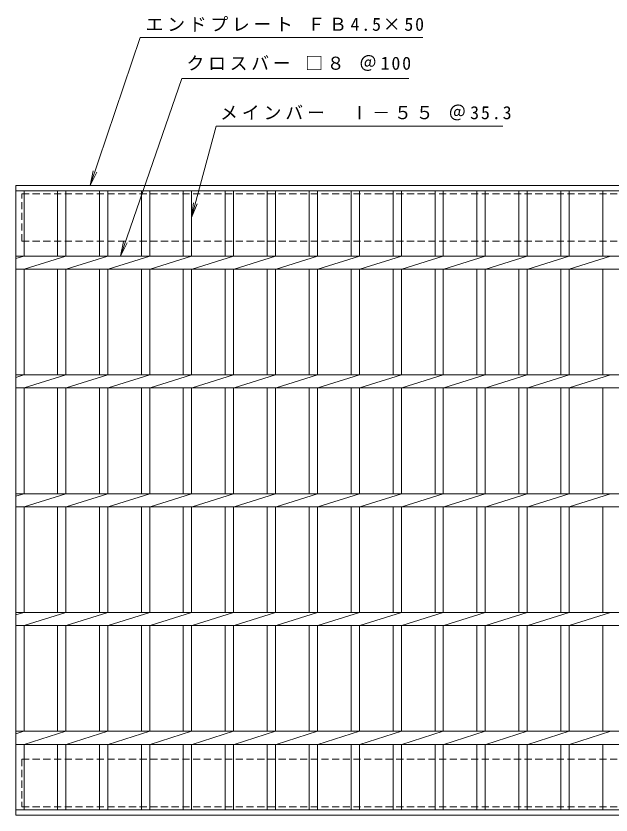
# Model space of a CAD drawing. Units: millimetres, scale not verified. Extents: x -802 to 914, y -688 to 604.
# Drawn here: x -800 to -300, y -69 to 604 of the extents above; entities that cross this region are included whole.
import ezdxf

# ---------------------------------------------------------------- set-up
doc = ezdxf.new("R2010")
doc.units = ezdxf.units.MM
doc.header["$LTSCALE"] = 5
doc.linetypes.add('DASHED1', pattern=[1.8, 1.2, -0.6])
for name, color, linetype, lineweight in [('B-1', 2, 'Continuous', 9), ('B-2', 3, 'Continuous', 9), ('B-5', 7, 'Continuous', 9)]:
    doc.layers.add(name, color=color, linetype=linetype, lineweight=lineweight)
doc.styles.add('ＭＳ ゴシック', font='')
doc.styles.get('ＭＳ ゴシック').set_extended_font_data('MS Gothic')

msp = doc.modelspace()

# ---------------------------------------------------------------- linework, layer by layer
at = {"layer": 'B-1', "linetype": 'DASHED1'}
for p, q in [((-795.22, 414.224), (-795.22, 454.225)), ((-795.22, 414.224), (189.78, 414.224)), ((-795.22, -21.775), (-795.22, -61.775)), ((-795.22, -21.775), (189.78, -21.775))]:
    msp.add_line(p, q, dxfattribs=at)
for points in [[(-795.22, 454.225), (189.78, 454.225), (189.78, 414.224)], [(-795.22, -61.775), (189.78, -61.775), (189.78, -21.775)]]:
    msp.add_lwpolyline(points, dxfattribs=at)
at = {"layer": 'B-2'}
for p, q in [((-800.22, -68.775), (-800.22, 461.224)), ((-800.22, 461.224), (194.78, 461.224)), ((-800.22, 456.725), (194.78, 456.725)), ((-793.22, 401.725), (-793.22, 456.725)), ((-765.32, 456.725), (-765.32, 401.725)), ((-758.32, 456.725), (-758.32, 401.725)), ((-730.02, 456.725), (-730.02, 401.725)), ((-723.02, 456.725), (-723.02, 401.725)), ((-694.72, 456.725), (-694.72, 401.725)), ((-687.72, 456.725), (-687.72, 401.725)), ((-659.42, 456.725), (-659.42, 401.725)), ((-652.42, 456.725), (-652.42, 401.725)), ((-624.12, 456.725), (-624.12, 401.725)), ((-617.12, 456.725), (-617.12, 401.725)), ((-588.82, 456.725), (-588.82, 401.725)), ((-581.82, 456.725), (-581.82, 401.725)), ((-553.52, 456.725), (-553.52, 401.725)), ((-546.52, 456.725), (-546.52, 401.725)), ((-518.22, 456.725), (-518.22, 401.725)), ((-511.22, 456.725), (-511.22, 401.725)), ((-482.92, 456.725), (-482.92, 401.725)), ((-475.92, 456.725), (-475.92, 401.725)), ((-447.62, 456.725), (-447.62, 401.725)), ((-440.62, 456.725), (-440.62, 401.725)), ((-412.32, 456.725), (-412.32, 401.725)), ((-405.32, 456.725), (-405.32, 401.725)), ((-377.02, 456.725), (-377.02, 401.725)), ((-370.02, 456.725), (-370.02, 401.725)), ((-341.72, 456.725), (-341.72, 401.725)), ((-334.72, 456.725), (-334.72, 401.725)), ((-306.42, 456.725), (-306.42, 401.725)), ((-800.22, 399.644), (-793.62, 401.725)), ((-800.22, 401.725), (194.78, 401.725)), ((-793.22, 390.725), (-758.32, 401.725)), ((-757.92, 390.725), (-723.02, 401.725)), ((-722.62, 390.725), (-687.72, 401.725)), ((-687.32, 390.725), (-652.42, 401.725)), ((-652.02, 390.725), (-617.12, 401.725)), ((-616.72, 390.725), (-581.82, 401.725)), ((-581.42, 390.725), (-546.52, 401.725)), ((-546.12, 390.725), (-511.22, 401.725)), ((-510.82, 390.725), (-475.92, 401.725)), ((-475.52, 390.725), (-440.62, 401.725)), ((-440.22, 390.725), (-405.32, 401.725)), ((-404.92, 390.725), (-370.02, 401.725)), ((-369.62, 390.725), (-334.72, 401.725)), ((-334.72, 390.725), (-299.82, 401.725)), ((-800.22, 390.725), (194.78, 390.725)), ((-793.22, 301.725), (-793.22, 390.725)), ((-765.32, 390.725), (-765.32, 301.725)), ((-758.32, 390.725), (-758.32, 301.725)), ((-730.02, 390.725), (-730.02, 301.725)), ((-723.02, 390.725), (-723.02, 301.725)), ((-694.72, 390.725), (-694.72, 301.725)), ((-687.72, 390.725), (-687.72, 301.725)), ((-659.42, 390.725), (-659.42, 301.725)), ((-652.42, 390.725), (-652.42, 301.725)), ((-624.12, 390.725), (-624.12, 301.725)), ((-617.12, 390.725), (-617.12, 301.725)), ((-588.82, 390.725), (-588.82, 301.725)), ((-581.82, 390.725), (-581.82, 301.725)), ((-553.52, 390.725), (-553.52, 301.725)), ((-546.52, 390.725), (-546.52, 301.725)), ((-518.22, 390.725), (-518.22, 301.725)), ((-511.22, 390.725), (-511.22, 301.725)), ((-482.92, 390.725), (-482.92, 301.725)), ((-475.92, 390.725), (-475.92, 301.725)), ((-447.62, 390.725), (-447.62, 301.725)), ((-440.62, 390.725), (-440.62, 301.725)), ((-412.32, 390.725), (-412.32, 301.725)), ((-405.32, 390.725), (-405.32, 301.725)), ((-377.02, 390.725), (-377.02, 301.725)), ((-370.02, 390.725), (-370.02, 301.725)), ((-341.72, 390.725), (-341.72, 301.725)), ((-334.72, 390.725), (-334.72, 301.725)), ((-306.42, 390.725), (-306.42, 301.725)), ((-800.22, 299.645), (-793.62, 301.725)), ((-800.22, 301.725), (194.78, 301.725)), ((-793.22, 290.725), (-758.32, 301.725)), ((-757.92, 290.725), (-723.02, 301.725)), ((-722.62, 290.725), (-687.72, 301.725)), ((-687.32, 290.725), (-652.42, 301.725)), ((-652.02, 290.725), (-617.12, 301.725)), ((-616.72, 290.725), (-581.82, 301.725)), ((-581.42, 290.725), (-546.52, 301.725)), ((-546.12, 290.725), (-511.22, 301.725)), ((-510.82, 290.725), (-475.92, 301.725)), ((-475.52, 290.725), (-440.62, 301.725)), ((-440.22, 290.725), (-405.32, 301.725)), ((-404.92, 290.725), (-370.02, 301.725)), ((-369.62, 290.725), (-334.72, 301.725)), ((-334.72, 290.725), (-299.82, 301.725)), ((-800.22, 290.724), (194.78, 290.724)), ((-793.22, 201.725), (-793.22, 290.724)), ((-765.32, 290.724), (-765.32, 201.725)), ((-758.32, 290.724), (-758.32, 201.725)), ((-730.02, 290.724), (-730.02, 201.725)), ((-723.02, 290.724), (-723.02, 201.725)), ((-694.72, 290.724), (-694.72, 201.725)), ((-687.72, 290.724), (-687.72, 201.725)), ((-659.42, 290.724), (-659.42, 201.725)), ((-652.42, 290.724), (-652.42, 201.725)), ((-624.12, 290.724), (-624.12, 201.725)), ((-617.12, 290.724), (-617.12, 201.725)), ((-588.82, 290.724), (-588.82, 201.725)), ((-581.82, 290.724), (-581.82, 201.725)), ((-553.52, 290.724), (-553.52, 201.725)), ((-546.52, 290.724), (-546.52, 201.725)), ((-518.22, 290.724), (-518.22, 201.725)), ((-511.22, 290.724), (-511.22, 201.725)), ((-482.92, 290.724), (-482.92, 201.725)), ((-475.92, 290.724), (-475.92, 201.725)), ((-447.62, 290.724), (-447.62, 201.725)), ((-440.62, 290.724), (-440.62, 201.725)), ((-412.32, 290.724), (-412.32, 201.725)), ((-405.32, 290.724), (-405.32, 201.725)), ((-377.02, 290.724), (-377.02, 201.725)), ((-370.02, 290.724), (-370.02, 201.725)), ((-341.72, 290.724), (-341.72, 201.725)), ((-334.72, 290.724), (-334.72, 201.725)), ((-306.42, 290.724), (-306.42, 201.725)), ((-800.22, 199.645), (-793.62, 201.725)), ((-800.22, 201.725), (194.78, 201.725)), ((-793.22, 190.725), (-758.32, 201.725)), ((-757.92, 190.725), (-723.02, 201.725)), ((-722.62, 190.725), (-687.72, 201.725)), ((-687.32, 190.725), (-652.42, 201.725)), ((-652.02, 190.725), (-617.12, 201.725)), ((-616.72, 190.725), (-581.82, 201.725)), ((-581.42, 190.725), (-546.52, 201.725)), ((-546.12, 190.725), (-511.22, 201.725)), ((-510.82, 190.725), (-475.92, 201.725)), ((-475.52, 190.725), (-440.62, 201.725)), ((-440.22, 190.725), (-405.32, 201.725)), ((-404.92, 190.725), (-370.02, 201.725)), ((-369.62, 190.725), (-334.72, 201.725)), ((-334.72, 190.725), (-299.82, 201.725)), ((-800.22, 190.724), (194.78, 190.724)), ((-793.22, 101.724), (-793.22, 190.724)), ((-765.32, 190.724), (-765.32, 101.724)), ((-758.32, 190.724), (-758.32, 101.724)), ((-730.02, 190.724), (-730.02, 101.724)), ((-723.02, 190.724), (-723.02, 101.724)), ((-694.72, 190.724), (-694.72, 101.724)), ((-687.72, 190.724), (-687.72, 101.724)), ((-659.42, 190.724), (-659.42, 101.724)), ((-652.42, 190.724), (-652.42, 101.724)), ((-624.12, 190.724), (-624.12, 101.724)), ((-617.12, 190.724), (-617.12, 101.724)), ((-588.82, 190.724), (-588.82, 101.724)), ((-581.82, 190.724), (-581.82, 101.724)), ((-553.52, 190.724), (-553.52, 101.724)), ((-546.52, 190.724), (-546.52, 101.724)), ((-518.22, 190.724), (-518.22, 101.724)), ((-511.22, 190.724), (-511.22, 101.724)), ((-482.92, 190.724), (-482.92, 101.724)), ((-475.92, 190.724), (-475.92, 101.724)), ((-447.62, 190.724), (-447.62, 101.724)), ((-440.62, 190.724), (-440.62, 101.724)), ((-412.32, 190.724), (-412.32, 101.724)), ((-405.32, 190.724), (-405.32, 101.724)), ((-377.02, 190.724), (-377.02, 101.724)), ((-370.02, 190.724), (-370.02, 101.724)), ((-341.72, 190.724), (-341.72, 101.724)), ((-334.72, 190.724), (-334.72, 101.724)), ((-306.42, 190.724), (-306.42, 101.724)), ((-800.22, 99.644), (-793.62, 101.725)), ((-800.22, 101.724), (194.78, 101.724)), ((-793.22, 90.725), (-758.32, 101.725)), ((-757.92, 90.725), (-723.02, 101.725)), ((-722.62, 90.725), (-687.72, 101.725)), ((-687.32, 90.725), (-652.42, 101.725)), ((-652.02, 90.725), (-617.12, 101.725)), ((-616.72, 90.725), (-581.82, 101.725)), ((-581.42, 90.725), (-546.52, 101.725)), ((-546.12, 90.725), (-511.22, 101.725)), ((-510.82, 90.725), (-475.92, 101.725)), ((-475.52, 90.725), (-440.62, 101.725)), ((-440.22, 90.725), (-405.32, 101.725)), ((-404.92, 90.725), (-370.02, 101.725)), ((-369.62, 90.725), (-334.72, 101.725)), ((-334.72, 90.725), (-299.82, 101.725)), ((-800.22, 90.725), (194.78, 90.725)), ((-793.22, 1.724), (-793.22, 90.725)), ((-765.32, 90.725), (-765.32, 1.724)), ((-758.32, 90.725), (-758.32, 1.724)), ((-730.02, 90.725), (-730.02, 1.724)), ((-723.02, 90.725), (-723.02, 1.724)), ((-694.72, 90.725), (-694.72, 1.724)), ((-687.72, 90.725), (-687.72, 1.724)), ((-659.42, 90.725), (-659.42, 1.724)), ((-652.42, 90.725), (-652.42, 1.724)), ((-624.12, 90.725), (-624.12, 1.724)), ((-617.12, 90.725), (-617.12, 1.724)), ((-588.82, 90.725), (-588.82, 1.724)), ((-581.82, 90.725), (-581.82, 1.724)), ((-553.52, 90.725), (-553.52, 1.724)), ((-546.52, 90.725), (-546.52, 1.724)), ((-518.22, 90.725), (-518.22, 1.724)), ((-511.22, 90.725), (-511.22, 1.724)), ((-482.92, 90.725), (-482.92, 1.724)), ((-475.92, 90.725), (-475.92, 1.724)), ((-447.62, 90.725), (-447.62, 1.724)), ((-440.62, 90.725), (-440.62, 1.724)), ((-412.32, 90.725), (-412.32, 1.724)), ((-405.32, 90.725), (-405.32, 1.724)), ((-377.02, 90.725), (-377.02, 1.724)), ((-370.02, 90.725), (-370.02, 1.724)), ((-341.72, 90.725), (-341.72, 1.724)), ((-334.72, 90.725), (-334.72, 1.724)), ((-306.42, 90.725), (-306.42, 1.724)), ((-800.22, -0.356), (-793.62, 1.725)), ((-800.22, 1.724), (194.78, 1.724)), ((-793.22, -9.275), (-758.32, 1.725)), ((-758.322, 1.724), (-758.32, 1.725)), ((-757.92, -9.275), (-723.02, 1.725)), ((-723.022, 1.724), (-723.02, 1.725)), ((-722.62, -9.275), (-687.72, 1.725)), ((-687.722, 1.724), (-687.72, 1.725)), ((-687.32, -9.275), (-652.42, 1.725)), ((-652.422, 1.724), (-652.42, 1.725)), ((-652.02, -9.275), (-617.12, 1.725)), ((-617.122, 1.724), (-617.12, 1.725)), ((-616.72, -9.275), (-581.82, 1.725)), ((-581.822, 1.724), (-581.82, 1.725)), ((-581.42, -9.275), (-546.52, 1.725)), ((-546.522, 1.724), (-546.52, 1.725)), ((-546.12, -9.275), (-511.22, 1.725)), ((-511.222, 1.724), (-511.22, 1.725)), ((-510.82, -9.275), (-475.92, 1.725)), ((-475.922, 1.724), (-475.92, 1.725)), ((-475.52, -9.275), (-440.62, 1.725)), ((-440.622, 1.724), (-440.62, 1.725)), ((-440.22, -9.275), (-405.32, 1.725)), ((-405.322, 1.724), (-405.32, 1.725)), ((-404.92, -9.275), (-370.02, 1.725)), ((-370.022, 1.724), (-370.02, 1.725)), ((-369.62, -9.275), (-334.72, 1.725)), ((-334.922, 1.724), (-334.92, 1.725)), ((-334.722, 1.724), (-334.72, 1.725)), ((-334.52, -9.275), (-299.62, 1.725)), ((-299.622, 1.724), (-299.62, 1.725)), ((-800.22, -9.275), (194.78, -9.275)), ((-793.22, -64.275), (-793.22, -9.275)), ((-765.32, -9.275), (-765.32, -64.275)), ((-758.32, -9.275), (-758.32, -64.275)), ((-730.02, -9.275), (-730.02, -64.275)), ((-723.02, -9.275), (-723.02, -64.275)), ((-694.72, -9.275), (-694.72, -64.275)), ((-687.72, -9.275), (-687.72, -64.275)), ((-659.42, -9.275), (-659.42, -64.275)), ((-652.42, -9.275), (-652.42, -64.275)), ((-624.12, -9.275), (-624.12, -64.275)), ((-617.12, -9.275), (-617.12, -64.275)), ((-588.82, -9.275), (-588.82, -64.275)), ((-581.82, -9.275), (-581.82, -64.275)), ((-553.52, -9.275), (-553.52, -64.275)), ((-546.52, -9.275), (-546.52, -64.275)), ((-518.22, -9.275), (-518.22, -64.275)), ((-511.22, -9.275), (-511.22, -64.275)), ((-482.92, -9.275), (-482.92, -64.275)), ((-475.92, -9.275), (-475.92, -64.275)), ((-447.62, -9.275), (-447.62, -64.275)), ((-440.62, -9.275), (-440.62, -64.275)), ((-412.32, -9.275), (-412.32, -64.275)), ((-405.32, -9.275), (-405.32, -64.275)), ((-377.02, -9.275), (-377.02, -64.275)), ((-370.02, -9.275), (-370.02, -64.275)), ((-341.72, -9.275), (-341.72, -64.275)), ((-334.72, -9.275), (-334.72, -64.275)), ((-306.42, -9.275), (-306.42, -64.275)), ((194.78, -64.275), (-800.22, -64.275)), ((194.78, -68.775), (-800.22, -68.775))]:
    msp.add_line(p, q, dxfattribs=at)
at = {"layer": 'B-5'}
for p, q in [((-712.318, 401.725), (-660.773, 551.225)), ((-660.773, 551.225), (-469.579, 551.225)), ((-652.42, 434.225), (-631.788, 511.224)), ((-631.788, 511.224), (-390.457, 511.224)), ((-737.667, 461.224), (-735.246, 473.488)), ((-737.667, 461.224), (-732.154, 472.443)), ((-652.42, 434.225), (-650.789, 446.618)), ((-652.42, 434.225), (-647.636, 445.773)), ((-712.318, 401.725), (-709.821, 413.973)), ((-712.318, 401.725), (-706.736, 412.909))]:
    msp.add_line(p, q, dxfattribs=at)
msp.add_lwpolyline([(-737.667, 461.224), (-695.638, 585.612), (-457.741, 585.612)], dxfattribs=at)

# ---------------------------------------------------------------- texts
at = {"layer": 'B-5', "char_height": 11, "attachment_point": 7, "style": 'ＭＳ ゴシック'}
for s, insert in [('\\T1.21;エンドプレート\\~ＦＢ4.5×50', (-691.128, 590.754)), ('\\T1.21;クロスバー\\~□８\\~＠100', (-656.707, 557.571)), ('\\T1.22;メインバー\\~\\~Ⅰ－５５\\~＠35.3', (-628.493, 515.954))]:
    msp.add_mtext(s, dxfattribs=dict(at, insert=insert))

doc.saveas('drawing.dxf')
